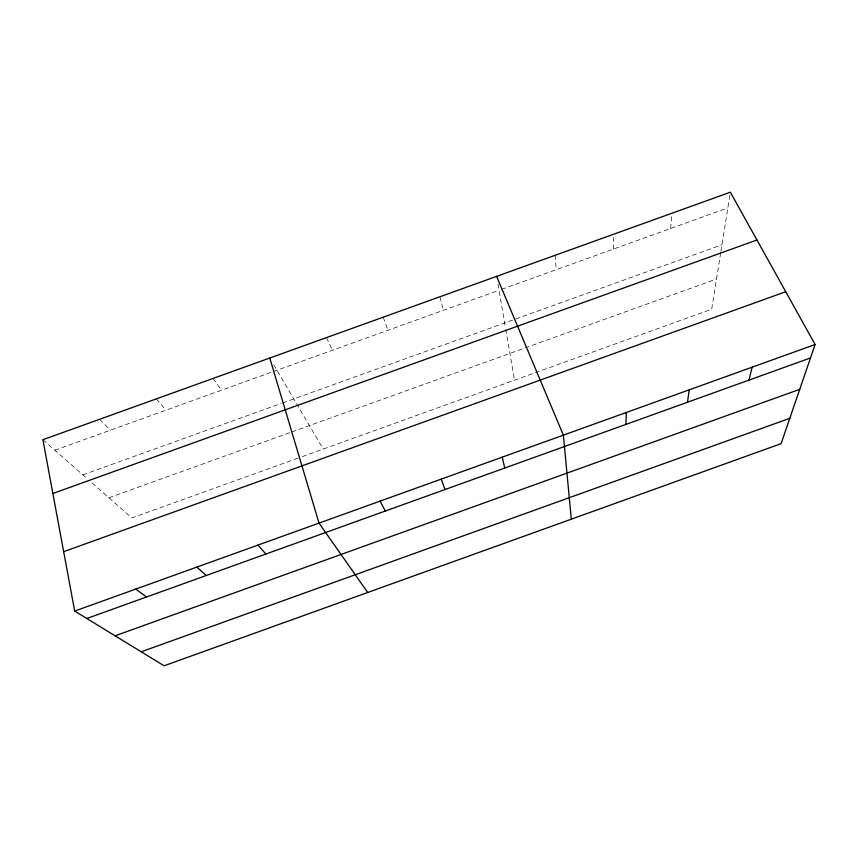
<?xml version="1.0" encoding="UTF-8"?>
<svg xmlns="http://www.w3.org/2000/svg" width="858" height="858" viewBox="0 0 858 858"><rect width="100%" height="100%" fill="white"/><g stroke="black" fill="none" stroke-linecap="round" stroke-linejoin="round"><path stroke-width="0.64" stroke-dasharray="4.29 3.22" d="M613.438 249.099L613.491 234.277M670.645 228.496L671.921 213.245M720.709 252.67L711.679 309.212L299.292 457.679M720.913 251.351L730.362 192.203M54.837 450.203L271.997 372.018M273.23 371.578L499.024 290.283M501.512 289.393L727.852 207.904M82.861 474.849L281.209 403.442M282.464 402.992L514.553 319.433M515.787 318.983L721.975 244.755M108.923 497.769L290.626 432.357M291.881 431.906L716.494 279.032M298.037 458.14L131.875 517.953L88.878 480.137M42.9 439.704L87.87 479.257M99.614 419.283L110.36 430.212M156.328 398.873L165.884 410.221M213.041 378.453L221.407 390.24M273.67 364.693L323.209 449.077M326.48 337.612L332.454 350.257M383.194 317.192L387.977 330.266M439.907 296.771L443.5 310.274M497.93 283.955L505.544 328.056M505.77 329.322L514.543 380.191M555.062 255.319L556.231 269.691"/><path stroke-width="1.29" d="M625.954 424.388L626.297 412.494M687.462 402.241L689.231 389.832M748.98 380.105L752.166 367.17M815.1 344.519L781.102 443.65L164.082 665.797L74.689 611.078L42.9 439.704L730.362 192.203L815.1 344.519L74.689 611.078M52.874 493.489L756.949 240.004M63.674 551.683L785.724 291.72M86.808 618.5L810.488 357.958M115.101 635.81L799.731 389.328M141.227 651.801L789.789 418.307M135.779 589.092L146.514 596.996M196.857 567.095L206.22 575.504M257.947 545.109L265.916 554.011M367.696 592.492L319.026 523.112L269.766 358.033M380.105 501.126L385.328 511.025M496.621 276.351L563.363 435.145L571.31 519.176M441.194 479.129L445.034 489.532M502.273 457.142L504.74 468.028"/></g></svg>
